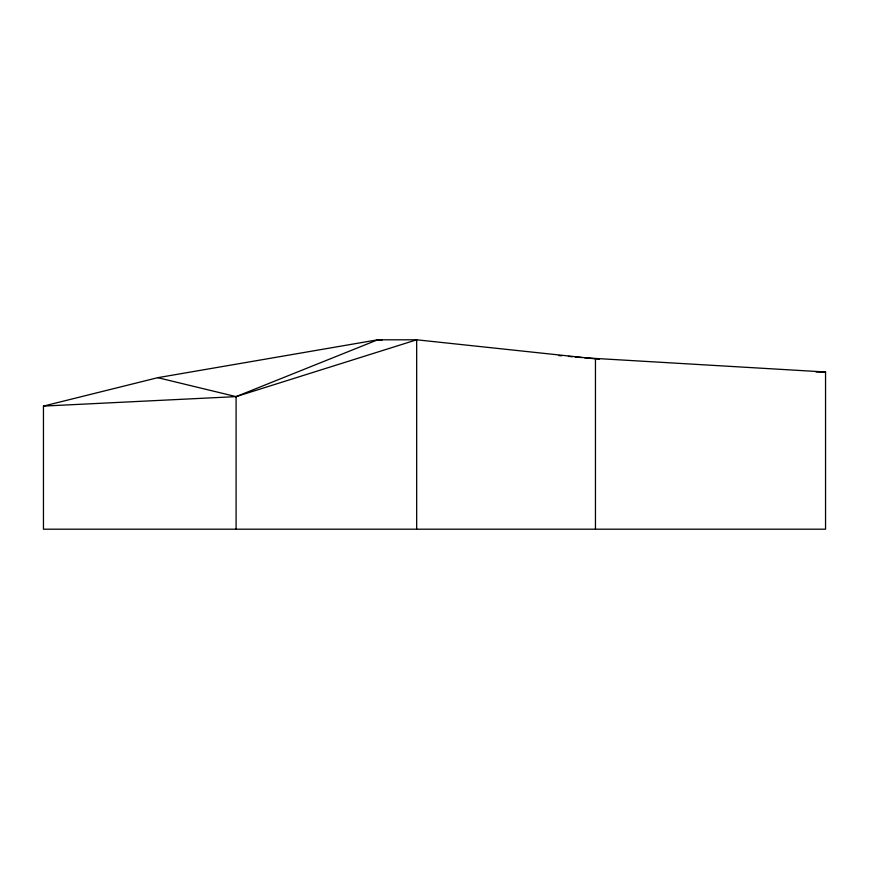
<?xml version="1.0" encoding="UTF-8"?>
<svg xmlns="http://www.w3.org/2000/svg" width="869" height="869" viewBox="0 0 869 869"><rect width="100%" height="100%" fill="white"/><g stroke="black" fill="none" stroke-linecap="round" stroke-linejoin="round"><path stroke-width="1.3" d="M584.631 357.8L825.55 371.997L825.55 529.199L43.45 529.199L43.45 406.095L236.086 396.622L377.7 339.801L416.675 339.801L599.469 359.277M43.45 406.095L157.778 377.678L236.086 396.622L416.675 339.801L416.675 529.199M157.778 377.678L377.7 339.801L381.763 340.159M816.034 371.997L825.55 371.997M558.93 355.573L561.635 355.801M568.391 356.388L572.454 356.746M575.159 356.985L581.926 357.572M377.7 339.801L381.752 340.213M595.45 358.745L595.45 529.199M236.086 396.622L236.086 529.199"/></g></svg>
